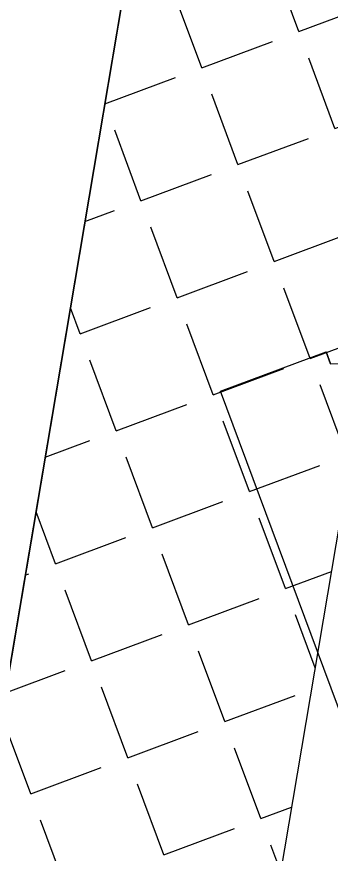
# Model space of a CAD drawing. Extents: x 12199666 to 24617114, y 1197707 to 2548648.
# Drawn here: x 12313663.4 to 12313671.76, y 1247340.9 to 1247363.16 of the extents above; entities that cross this region are included whole.
import ezdxf

# ---------------------------------------------------------------- set-up
doc = ezdxf.new("R2010")
doc.units = 0
doc.header["$LTSCALE"] = 10
doc.header["$MEASUREMENT"] = 0
doc.layers.add('TX-PLAN-T1-F11$0$_EDO-ALUMINIUM-SECTION', color=90, linetype='Continuous', lineweight=30)
doc.layers.add('TX-PLAN-T1-F11$0$F-Alum', color=4, linetype='Continuous')
doc.layers.add('TX-PLAN-T1-F11$0$Hatch', color=8, linetype='Continuous')

# ---------------------------------------------------------------- blocks, each defined once
blk = doc.blocks.new('TX-PLAN-T1-F11$0$A$C6BF074A9')
at = {"layer": 'TX-PLAN-T1-F11$0$F-Alum'}
for p, q in [((-228.3289349751867, 260.0360630781679), (-228.4966217060428, 260.3263177896761)), ((-228.3289349772822, 260.0360630768), (-228.4966217081383, 260.326317788541))]:
    blk.add_line(p, q, dxfattribs=at)
blk.add_lwpolyline([(-228.4966217090696, 260.3263177879444), (-228.3289349784463, 260.0360630767418), (-226.5111134208128, 260.3571175046991, 0.09042479963819017)], format="xyb", dxfattribs=at)
blk.add_lwpolyline([(-215.0370910575002, 231.0316544818515), (-231.0942789281107, 258.8255923342249), (-228.4966217055771, 260.3263177904182), (-228.3289349744882, 260.0360630782843)], dxfattribs=at)
at = {"layer": 'TX-PLAN-T1-F11$0$F-Alum', "flags": 128}
for points in [[(-228.3289349744882, 260.0360630781097), (-226.5111134166218, 260.3571175060524, 0.007804942863163478)], [(-228.3289349754195, 260.0360630780806), (-226.5111134175531, 260.3571175060233, 0.01615214946823042)], [(-228.3289349772822, 260.0360630766836), (-226.5111134194158, 260.3571175046263, 0.007912912185049081)]]:
    blk.add_lwpolyline(points, format="xyb", dxfattribs=at)
blk = doc.blocks.new('*U193')
at = {"layer": 'TX-PLAN-T1-F11$0$Hatch'}
h = blk.add_hatch(dxfattribs=at)
h.set_pattern_fill('ANGLE', color=256, scale=10, angle=30.01599999725287)
h.set_pattern_definition([(30.0159999972559, (7246.221578325145, 83575.31519770106), (-1.375665006031407, 2.381185795182857), [2, -0.7500000000000001]), (120.0160000000013, (7246.221578325145, 83575.31519770106), (-2.381185795182858, -1.375665006031407), [1.999999999999999, -0.7499999999999996])])
h.paths.add_polyline_path([(60.00000032735988, 120.9771403750929), (67.99996101413853, 120.9771446270752), (68.00000002421439, 47.58085556495644), (48.19380796328187, 36.13969821600767), (16.62201892351732, 36.13970411113405), (16.62202052539214, 44.13970411113405), (46.04924303735606, 44.1397041111195), (60, 52.19937255952391)])
at = {"layer": 'TX-PLAN-T1-F11$0$F-Alum'}
for p, q in [((67.06238544057123, 105.095246813522), (66.89469870971516, 105.3855015250301)), ((67.06238543847576, 105.0952468121541), (66.89469870761968, 105.3855015238951))]:
    blk.add_line(p, q, dxfattribs=at)
at = {"layer": 'TX-PLAN-T1-F11$0$F-Alum', "flags": 128}
blk.add_lwpolyline([(46.04924303642474, 44.1397041111195), (60, 52.19937255952391), (60, 255.9699132520182), (60, 255.9699132520182), (25.7965605603531, 315.1738210186886)], dxfattribs=at)
at = {"layer": 'TX-PLAN-T1-F11$0$Hatch'}
blk.add_line((60.00000032735988, 120.9771403750929), (60, 52.19937255952391), dxfattribs=at)
blk.add_lwpolyline([(60.00000032735988, 120.9771403750929), (67.99996101413853, 120.9771446270752), (68.00000002421439, 47.58085556495644), (48.19380796328187, 36.13969821600767), (16.62201892351732, 36.13970411113405), (16.62202052539214, 44.13970411113405), (46.04924303735606, 44.1397041111195), (60, 52.19937255952391), (60.00000032735988, 120.9771403750929)], dxfattribs=at)
blk.add_blockref('TX-PLAN-T1-F11$0$A$C6BF074A9', (295.3913204157725, -154.9408162646432))
blk = doc.blocks.new('TX-PLAN-T1-F11$0$A$C21521A5F')
at = {"rotation": 90}
blk.add_blockref('*U193', (388.7170751225203, 16760.21975712478, 0.0004146164392175001), dxfattribs=at)
blk = doc.blocks.new('TX-PLAN-T1-F11$0$标准层幕墙0118')
at = {"color": 3, "rotation": 270}
blk.add_blockref('TX-PLAN-T1-F11$0$A$C21521A5F', (4239.780242875684, -661.2834627595585, -0.0004146164392191649), dxfattribs=at)
blk = doc.blocks.new('TX-PLAN-T1-F11')
at = {"layer": 'TX-PLAN-T1-F11$0$_EDO-ALUMINIUM-SECTION', "rotation": 350.4236156863823}
blk.add_blockref('TX-PLAN-T1-F11$0$标准层幕墙0118', (12293055.45042718, 1251790.443008234), dxfattribs=at)

msp = doc.modelspace()

# ---------------------------------------------------------------- block references
msp.add_blockref('TX-PLAN-T1-F11', (0, 0))

doc.saveas('drawing.dxf')
